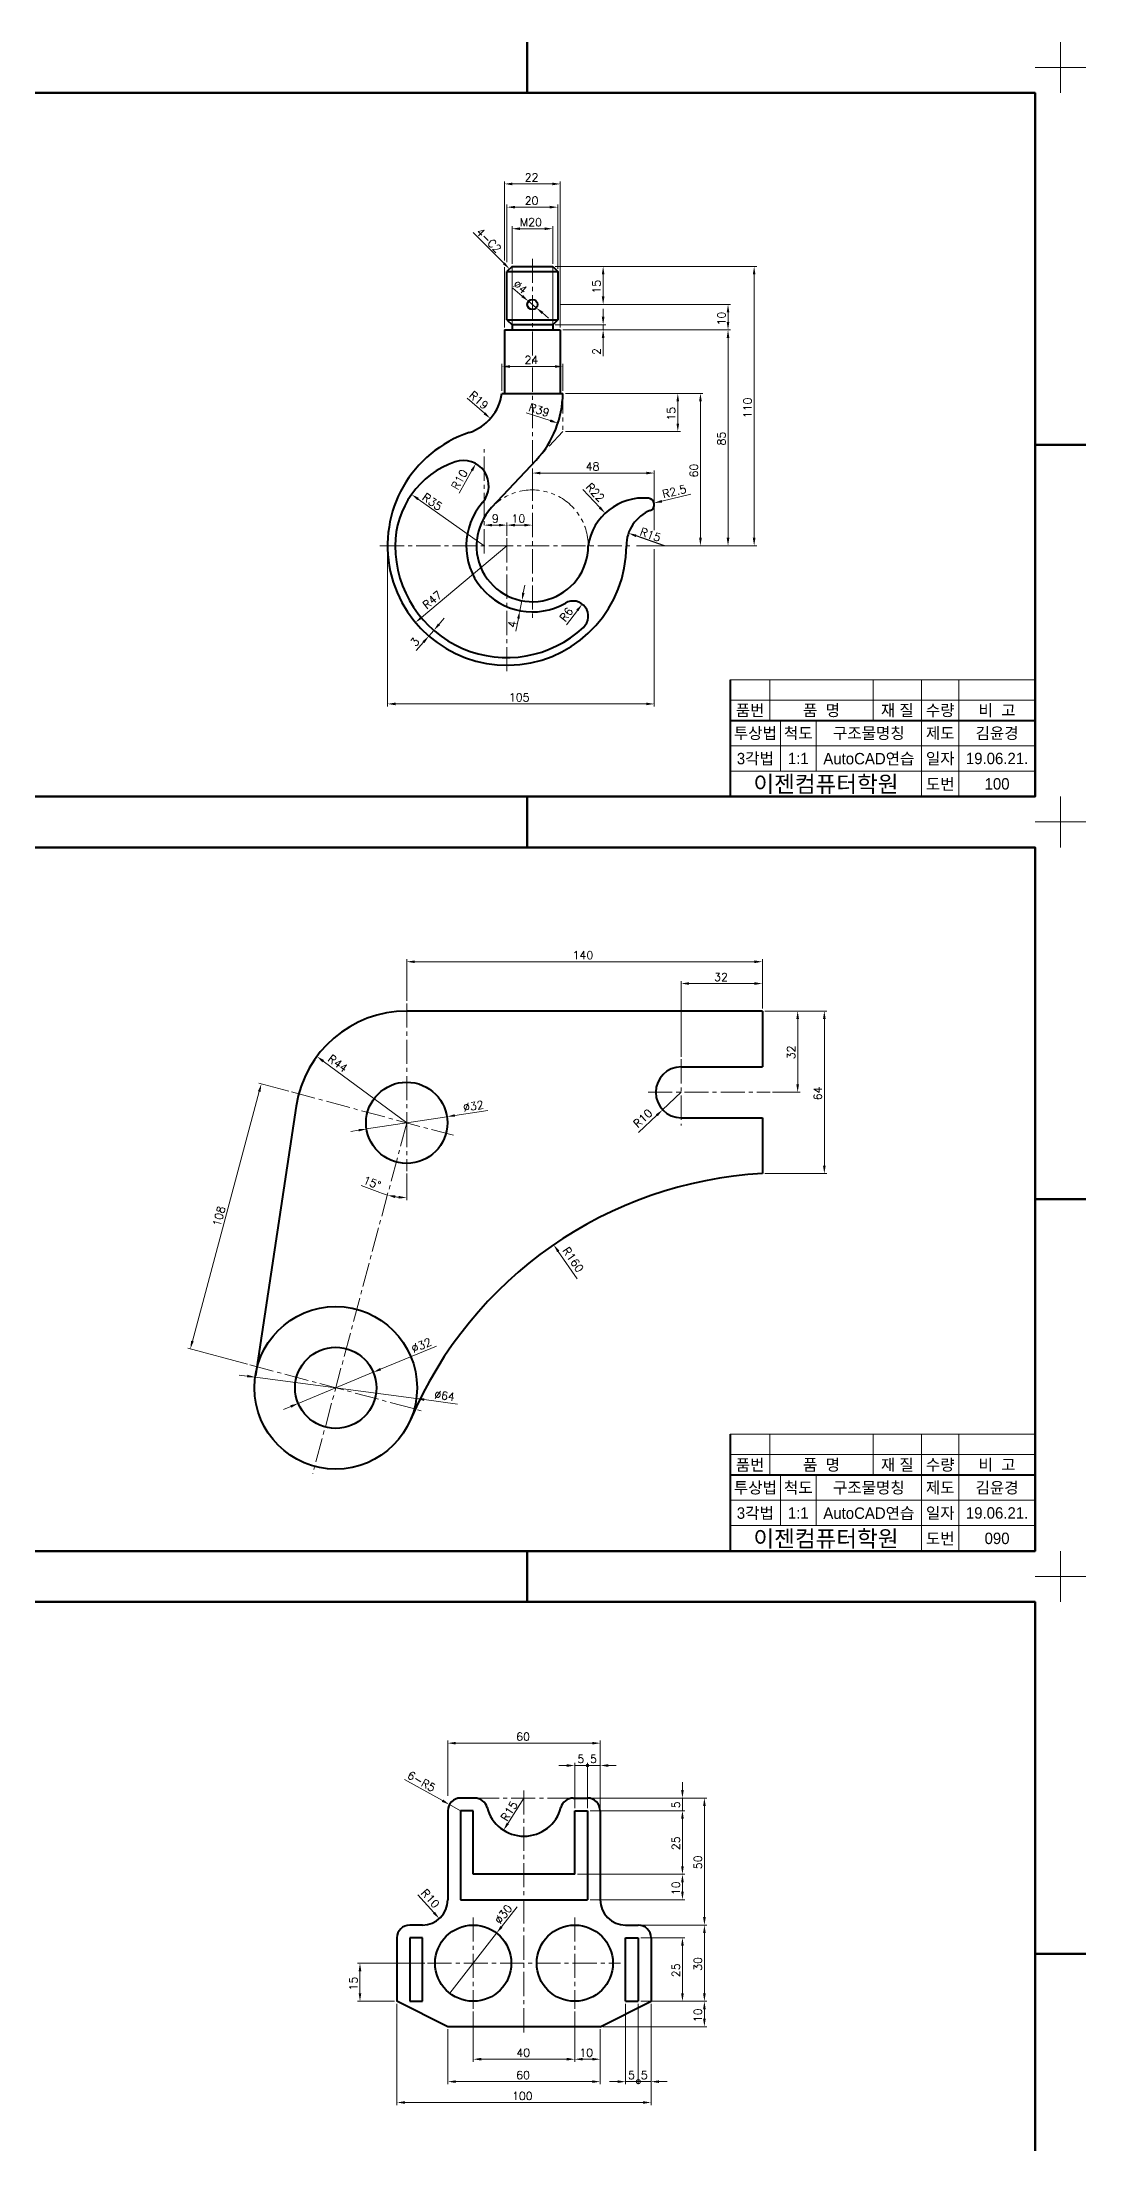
# Model space of a CAD drawing. Header units: millimetres. Extents: x 0 to 4210, y 0 to 2980.
# Drawn here: x 3799 to 4210, y 2153 to 2980 of the extents above; entities that cross this region are included whole.
import ezdxf
from ezdxf.enums import TextEntityAlignment as Align

# ---------------------------------------------------------------- set-up
doc = ezdxf.new("R2010")
doc.units = ezdxf.units.MM
doc.linetypes.add('CENTER2', pattern=[28.575, 19.05, -3.175, 3.175, -3.175])
doc.linetypes.add('PHANTOM2', pattern=[31.75, 15.875, -3.175, 3.175, -3.175, 3.175, -3.175])
for name, color, linetype, lineweight in [('가는선', 1, 'Continuous', 13), ('가상선', 1, 'PHANTOM2', 13), ('구분선', 1, 'PHANTOM2', 13), ('문자', 2, 'Continuous', 20), ('외곽선', 4, 'Continuous', 70), ('외형선', 3, 'Continuous', 40), ('중심선', 1, 'CENTER2', 13), ('치수선', 1, 'Continuous', 13)]:
    doc.layers.add(name, color=color, linetype=linetype, lineweight=lineweight)
doc.styles.get("Standard").update_dxf_attribs({"font": 'romans.shx'})
doc.styles.add('한글', font='')
doc.styles.get('한글').set_extended_font_data('Gulim')

# ---------------------------------------------------------------- blocks, each defined once
blk = doc.blocks.new('_DotSmall')
at = {"color": 0, "linetype": 'ByBlock', "const_width": 0.5}
blk.add_lwpolyline([(-0.0625, 0, 1), (0.0625, 0, 1)], format="xyb", close=True, dxfattribs=at)

msp = doc.modelspace()

# ---------------------------------------------------------------- hatches: boundary and pattern name
at = {"layer": '치수선'}
h = msp.add_hatch(color=256, dxfattribs=at)
h.dxf.hatch_style = 1
h.paths.add_polyline_path([(4013.8, 2302.09), (4013.8, 2301.59), (4014.3, 2301.59, 0.414214)])
h.paths.add_polyline_path([(4013.8, 2302.09, 0.414214), (4013.3, 2301.59), (4013.8, 2301.59)])
h.paths.add_polyline_path([(4013.8, 2301.59), (4013.3, 2301.59, 0.414214), (4013.8, 2301.09)])
h.paths.add_polyline_path([(4014.3, 2301.59), (4013.8, 2301.59), (4013.8, 2301.09, 0.414214)])

# ---------------------------------------------------------------- linework, layer by layer
at = {"color": 1, "ltscale": 0.5}
msp.add_line((4044.09, 2781.69), (4032.91, 2785.63), dxfattribs=at)
msp.add_solid([(4033.09, 2786.12), (4032.74, 2785.13), (4029.94, 2786.67)], dxfattribs=at)
at = {"layer": '가는선', "ltscale": 0.5}
for p, q in [((3984.09, 2891.69), (3984.09, 2868.69)), ((4000.09, 2891.69), (4000.09, 2868.69)), ((4070, 2729), (4190, 2729)), ((4085.58, 2729), (4085.58, 2713)), ((4126.22, 2729), (4126.22, 2713)), ((4145.27, 2729), (4145.27, 2683)), ((4160.01, 2729), (4160.01, 2683)), ((4070, 2721), (4190, 2721)), ((4089.73, 2713), (4089.73, 2693)), ((4103.8, 2713), (4103.8, 2693)), ((4070, 2703), (4190, 2703)), ((4070, 2693), (4190, 2693)), ((4070, 2432), (4190, 2432)), ((4085.58, 2432), (4085.58, 2416)), ((4126.22, 2432), (4126.22, 2416)), ((4145.27, 2432), (4145.27, 2386)), ((4160.01, 2432), (4160.01, 2386)), ((4070, 2424), (4190, 2424)), ((4089.73, 2416), (4089.73, 2396)), ((4103.8, 2416), (4103.8, 2396)), ((4070, 2406), (4190, 2406)), ((4070, 2396), (4190, 2396))]:
    msp.add_line(p, q, dxfattribs=at)
at = {"layer": '가상선', "ltscale": 0.5}
for p, q in [((4004.09, 2841.69), (4004.09, 2826.69)), ((4004.09, 2826.69), (3993.55, 2815.44))]:
    msp.add_line(p, q, dxfattribs=at)
msp.add_arc((3992.09, 2781.69), 22, 0, 136.87958, dxfattribs=at)
at = {"layer": '구분선', "ltscale": 0.5}
for points in [[(4190, 2970), (4200, 2970), (4200, 2980)], [(4200, 2980), (4200, 2970), (4210, 2970)], [(4200, 2960), (4200, 2970), (4190, 2970)], [(4210, 2970), (4200, 2970), (4200, 2960)], [(4190, 2673), (4200, 2673), (4200, 2683)], [(4190, 2673), (4200, 2673), (4200, 2683)], [(4200, 2683), (4200, 2673), (4210, 2673)], [(4200, 2683), (4200, 2673), (4210, 2673)], [(4200, 2663), (4200, 2673), (4190, 2673)], [(4210, 2673), (4200, 2673), (4200, 2663)], [(4190, 2376), (4200, 2376), (4200, 2386)], [(4190, 2376), (4200, 2376), (4200, 2386)], [(4200, 2386), (4200, 2376), (4210, 2376)], [(4200, 2386), (4200, 2376), (4210, 2376)], [(4200, 2366), (4200, 2376), (4190, 2376)], [(4210, 2376), (4200, 2376), (4200, 2366)]]:
    msp.add_lwpolyline(points, dxfattribs=at)
at = {"layer": '외곽선', "ltscale": 0.5}
for p, q in [((3990, 2980), (3990, 2970)), ((3990, 2970), (3990, 2960)), ((4190, 2821.5), (4200, 2821.5)), ((4210, 2821.5), (4200, 2821.5)), ((4190, 2683), (4190, 2729)), ((3990, 2683), (3990, 2673)), ((3990, 2683), (3990, 2673)), ((3990, 2673), (3990, 2663)), ((4190, 2524.5), (4200, 2524.5)), ((4210, 2524.5), (4200, 2524.5)), ((4190, 2386), (4190, 2432)), ((3990, 2386), (3990, 2376)), ((3990, 2386), (3990, 2376)), ((3990, 2376), (3990, 2366)), ((4190, 2227.5), (4200, 2227.5)), ((4210, 2227.5), (4200, 2227.5))]:
    msp.add_line(p, q, dxfattribs=at)
for points in [[(3790, 2683), (4190, 2683), (4190, 2960), (3790, 2960)], [(3790, 2386), (4190, 2386), (4190, 2663), (3790, 2663)], [(3790, 2089), (4190, 2089), (4190, 2366), (3790, 2366)]]:
    msp.add_lwpolyline(points, close=True, dxfattribs=at)
at = {"layer": '외형선', "ltscale": 0.5}
for p, q in [((3984.09, 2891.69), (3982.09, 2889.69)), ((3982.09, 2870.69), (3982.09, 2889.69)), ((3982.09, 2889.69), (4002.09, 2889.69)), ((3984.09, 2891.69), (4000.09, 2891.69)), ((4000.09, 2891.69), (4002.09, 2889.69)), ((4002.09, 2889.69), (4002.09, 2870.69)), ((3981.09, 2866.69), (4003.09, 2866.69)), ((3981.09, 2866.69), (3981.09, 2841.69)), ((3982.09, 2870.69), (3984.09, 2868.69)), ((3982.09, 2870.69), (4002.09, 2870.69)), ((4000.09, 2868.69), (3984.09, 2868.69)), ((4002.09, 2870.69), (4000.09, 2868.69)), ((4003.09, 2866.69), (4003.09, 2841.69)), ((3980.09, 2841.69), (4004.09, 2841.69)), ((3993.55, 2815.44), (3976.03, 2796.72)), ((4070, 2729), (4070, 2721)), ((4070, 2721), (4070, 2713)), ((4070, 2713), (4190, 2713)), ((4070, 2713), (4070, 2693)), ((4070, 2693), (4070, 2683)), ((4082.65, 2598.57), (3942.65, 2598.57)), ((4082.65, 2598.57), (4082.65, 2576.57)), ((4050.65, 2576.57), (4082.65, 2576.57)), ((3899.15, 2561.16), (3883.06, 2455.04)), ((4050.65, 2556.57), (4082.65, 2556.57)), ((4082.65, 2556.57), (4082.65, 2534.57)), ((4070, 2432), (4070, 2424)), ((4070, 2424), (4070, 2416)), ((4070, 2416), (4190, 2416)), ((4070, 2416), (4070, 2396)), ((4070, 2396), (4070, 2386)), ((3958.8, 2283.77), (3958.8, 2248.77)), ((3969.44, 2288.77), (3963.8, 2288.77)), ((3963.8, 2283.77), (3963.8, 2248.77)), ((3968.8, 2283.77), (3963.8, 2283.77)), ((3968.8, 2258.77), (3968.8, 2283.77)), ((4008.17, 2288.77), (4013.8, 2288.77)), ((4008.8, 2258.77), (4008.8, 2283.77)), ((4008.8, 2283.77), (4013.8, 2283.77)), ((4013.8, 2283.77), (4013.8, 2248.77)), ((4018.8, 2283.77), (4018.8, 2248.77)), ((4008.8, 2258.77), (3968.8, 2258.77)), ((3963.8, 2248.77), (4013.8, 2248.77)), ((3948.8, 2238.77), (3943.8, 2238.77)), ((4028.8, 2238.77), (4033.8, 2238.77)), ((3938.8, 2233.77), (3938.8, 2208.77)), ((3948.8, 2233.77), (3943.8, 2233.77)), ((3943.8, 2233.77), (3943.8, 2208.77)), ((3948.8, 2208.77), (3948.8, 2233.77)), ((4028.8, 2208.77), (4028.8, 2233.77)), ((4028.8, 2233.77), (4033.8, 2233.77)), ((4033.8, 2233.77), (4033.8, 2208.77)), ((4038.8, 2233.77), (4038.8, 2208.77)), ((3958.8, 2198.77), (3938.8, 2208.77)), ((3943.8, 2208.77), (3948.8, 2208.77)), ((4018.8, 2198.77), (4038.8, 2208.77)), ((4028.8, 2208.77), (4033.8, 2208.77)), ((4018.8, 2198.77), (3958.8, 2198.77))]:
    msp.add_line(p, q, dxfattribs=at)
at = {"layer": '외형선'}
for p, q in [((3984.09, 2868.69), (3984.09, 2866.69)), ((4000.09, 2868.69), (4000.09, 2866.69))]:
    msp.add_line(p, q, dxfattribs=at)
at = {"layer": '외형선', "ltscale": 0.5}
for centre, radius in [((3992.09, 2876.69), 2), ((3942.65, 2554.57), 16), ((3914.7, 2450.25), 32), ((3914.7, 2450.25), 16), ((3968.8, 2223.77), 15), ((4008.8, 2223.77), 15)]:
    msp.add_circle(centre, radius, dxfattribs=at)
for centre, radius, start, end in [((3961.27, 2844.32), 19, 288.38546, 352.04016), ((3965.09, 2842.1), 39, 316.87958, 359.39784), ((3982.09, 2781.69), 47, 108.38546, 0), ((3973.09, 2781.69), 35, 109.04531, 180), ((3964.93, 2805.32), 10, 318.97175, 109.04531), ((3992.09, 2781.69), 26, 138.97175, 300), ((3992.09, 2781.69), 22, 136.87958, 0), ((4035.86, 2778.51), 22, 84.90923, 171.70219), ((4037.59, 2797.93), 2.5, 291.80375, 84.90923), ((4044.09, 2781.69), 15, 111.80375, 180), ((3982.09, 2781.69), 44, 180, 313.17355), ((4008.09, 2753.97), 6, 313.17355, 120), ((3942.65, 2554.57), 44, 90, 171.37937), ((4050.65, 2566.57), 10, 90, 270), ((4091.25, 2374.8), 160, 93.08188, 156.8611), ((3963.8, 2283.77), 5, 90, 180), ((3969.44, 2283.77), 5, 14.47751, 90), ((3988.8, 2288.77), 15, 194.47751, 345.52249), ((4008.17, 2283.77), 5, 90, 165.52249), ((4013.8, 2283.77), 5, 0, 90), ((3948.8, 2248.77), 10, 270, 0), ((4028.8, 2248.77), 10, 180, 270), ((3943.8, 2233.77), 5, 90, 180), ((4033.8, 2233.77), 5, 0, 90)]:
    msp.add_arc(centre, radius, start, end, dxfattribs=at)
at = {"layer": '중심선', "ltscale": 0.5}
for p, q in [((3992.09, 2894.69), (3992.09, 2752.69)), ((3973.09, 2778.69), (3973.09, 2819.69)), ((3932.09, 2781.69), (4032.09, 2781.69)), ((3982.09, 2784.69), (3982.09, 2731.69)), ((3942.65, 2601.57), (3942.65, 2554.57)), ((4050.65, 2579.57), (4050.65, 2553.57)), ((3897.25, 2566.73), (3961, 2549.65)), ((4037.65, 2566.57), (4085.65, 2566.57)), ((3942.65, 2554.57), (3905.64, 2416.44)), ((3942.65, 2554.57), (3942.65, 2535.57)), ((3880.89, 2459.31), (3948.51, 2441.19)), ((3969.44, 2288.77), (4008.17, 2288.77)), ((3988.8, 2291.77), (3988.8, 2195.77)), ((3968.8, 2241.77), (3968.8, 2205.77)), ((4008.8, 2241.77), (4008.8, 2205.77)), ((3950.8, 2223.77), (4026.8, 2223.77))]:
    msp.add_line(p, q, dxfattribs=at)
at = {"layer": '치수선', "ltscale": 0.5}
for p, q in [((3981.09, 2894.07), (3981.09, 2925.15)), ((3984.24, 2924.15), (3999.94, 2924.15)), ((4003.09, 2867.69), (4003.09, 2925.15)), ((3982.09, 2893.37), (3982.09, 2916)), ((3985.24, 2915), (3998.94, 2915)), ((4002.09, 2890.69), (4002.09, 2916)), ((3980.86, 2892.91), (3968.75, 2905.03)), ((3984.09, 2892.69), (3984.09, 2907.51)), ((3987.24, 2906.51), (3996.94, 2906.51)), ((4000.09, 2892.69), (4000.09, 2907.51)), ((3981.09, 2867.69), (3981.09, 2891.43)), ((4001.09, 2891.69), (4020.95, 2891.69)), ((4019.95, 2879.84), (4019.95, 2888.54)), ((4020.95, 2891.69), (4080.39, 2891.69)), ((4079.39, 2888.54), (4079.39, 2784.84)), ((3984.4, 2883.1), (3988.13, 2879.99)), ((3993.62, 2875.41), (3990.55, 2877.97)), ((3996.04, 2873.39), (3998.46, 2871.37)), ((4003.09, 2876.69), (4020.95, 2876.69)), ((4019.95, 2871.84), (4019.95, 2874.99)), ((4020.95, 2876.69), (4070.11, 2876.69)), ((4069.11, 2873.54), (4069.11, 2869.84)), ((4001.09, 2868.69), (4020.95, 2868.69)), ((4004.09, 2866.69), (4020.95, 2866.69)), ((4019.95, 2868.69), (4019.95, 2866.69)), ((4019.95, 2863.54), (4019.95, 2856.29)), ((4020.95, 2866.69), (4070.11, 2866.69)), ((4069.11, 2784.84), (4069.11, 2863.54)), ((3980.09, 2842.69), (3980.09, 2853.28)), ((3983.24, 2852.28), (4000.94, 2852.28)), ((4004.09, 2842.69), (4004.09, 2853.28)), ((3966.38, 2839.85), (3973.2, 2833.88)), ((4005.09, 2841.69), (4050.34, 2841.69)), ((4046.64, 2841.69), (4059.25, 2841.69)), ((4049.34, 2829.84), (4049.34, 2838.54)), ((4058.25, 2784.84), (4058.25, 2838.54)), ((3989.66, 2834.07), (3999.16, 2830.96)), ((4005.09, 2826.69), (4050.34, 2826.69)), ((3963.28, 2802.39), (3968.29, 2811.29)), ((3992.09, 2804.69), (3992.09, 2811.34)), ((4036.94, 2810.34), (3995.24, 2810.34)), ((4040.09, 2798.93), (4040.09, 2811.34)), ((3973.09, 2781.69), (3947.11, 2800.11)), ((4011.94, 2803.85), (4018.59, 2796.8)), ((4040.09, 2796.93), (4040.09, 2787.89)), ((4054.43, 2802), (4043.08, 2799.26)), ((3976.24, 2789.84), (3978.94, 2789.84)), ((3982.09, 2785.69), (3982.09, 2790.84)), ((3985.24, 2789.84), (3988.94, 2789.84)), ((3935.09, 2780.69), (3935.09, 2718.46)), ((3982.09, 2781.69), (3948.48, 2753.52)), ((4033.09, 2781.69), (4059.25, 2781.69)), ((4040.09, 2780.41), (4040.09, 2718.46)), ((4059.25, 2781.69), (4070.11, 2781.69)), ((4069.58, 2781.69), (4080.39, 2781.69)), ((3988.53, 2763.18), (3989.13, 2766.27)), ((3987.94, 2760.08), (3987.18, 2756.15)), ((4005.56, 2750.61), (4009.8, 2756.25)), ((3953.29, 2748.42), (3951.32, 2746.16)), ((3955.35, 2750.8), (3957.41, 2753.19)), ((3986.59, 2753.06), (3985.64, 2748.14)), ((3949.26, 2743.77), (3946.41, 2740.48)), ((3938.24, 2719.46), (4036.94, 2719.46)), ((3942.65, 2602.57), (3942.65, 2618.98)), ((3945.8, 2617.98), (4079.5, 2617.98)), ((4082.65, 2610.39), (4082.65, 2618.98)), ((4050.65, 2580.57), (4050.65, 2610.39)), ((4053.8, 2609.39), (4079.5, 2609.39)), ((4082.65, 2599.57), (4082.65, 2610.39)), ((4083.65, 2598.57), (4097.53, 2598.57)), ((4097.53, 2598.57), (4108.02, 2598.57)), ((4096.53, 2595.42), (4096.53, 2569.72)), ((4107.02, 2595.42), (4107.02, 2537.72)), ((3942.65, 2554.57), (3909.79, 2578.84)), ((3884.59, 2566.86), (3858.27, 2468.63)), ((4050.65, 2566.57), (4043.37, 2559.71)), ((4086.65, 2566.57), (4097.53, 2566.57)), ((3926.83, 2552.16), (3958.47, 2556.98)), ((3974.53, 2559.42), (3961.58, 2557.45)), ((4033.93, 2550.81), (4041.08, 2557.55)), ((3923.72, 2551.68), (3920.61, 2551.21)), ((3942.65, 2534.57), (3942.65, 2524.1)), ((4083.65, 2534.57), (4108.02, 2534.57)), ((3932.03, 2527.08), (3924.71, 2529.91)), ((4009.72, 2493.16), (4002.27, 2503.97)), ((3879.93, 2459.56), (3856.49, 2465.84)), ((3954.35, 2466.71), (3932.38, 2457.59)), ((3879.85, 2454.87), (3876.73, 2455.28)), ((3882.98, 2454.46), (3946.42, 2446.04)), ((3899.92, 2444.11), (3929.48, 2456.38)), ((3897.01, 2442.9), (3894.1, 2441.69)), ((3962.68, 2443.88), (3949.54, 2445.62)), ((3958.8, 2289.67), (3958.8, 2311.38)), ((3961.95, 2310.38), (4015.65, 2310.38)), ((4018.8, 2302.59), (4018.8, 2311.38)), ((4005.65, 2301.59), (4002.5, 2301.59)), ((4008.8, 2284.77), (4008.8, 2302.59)), ((4008.8, 2301.59), (4013.8, 2301.59)), ((4013.8, 2301.59), (4010.65, 2301.59)), ((4013.8, 2284.77), (4013.8, 2302.59)), ((4013.8, 2301.59), (4018.8, 2301.59)), ((4018.8, 2284.77), (4018.8, 2302.59)), ((4021.95, 2301.59), (4025.1, 2301.59)), ((3941.74, 2296.14), (3956.69, 2287.76)), ((4051.17, 2291.92), (4051.17, 2295.07)), ((3988.8, 2288.77), (3982.43, 2278.78)), ((4014.8, 2288.77), (4052.17, 2288.77)), ((4014.8, 2283.77), (4052.17, 2283.77)), ((4051.17, 2288.77), (4051.17, 2283.77)), ((4052.17, 2288.77), (4060.81, 2288.77)), ((4059.81, 2241.92), (4059.81, 2285.62)), ((4051.17, 2280.62), (4051.17, 2261.92)), ((4009.8, 2258.77), (4052.17, 2258.77)), ((3947.06, 2250.73), (3953.36, 2243.66)), ((4051.17, 2255.62), (4051.17, 2251.92)), ((3986.08, 2245.99), (3979.94, 2238.1)), ((4014.8, 2248.77), (4052.17, 2248.77)), ((3959.6, 2211.93), (3978.01, 2235.61)), ((4034.8, 2238.77), (4060.81, 2238.77)), ((4059.81, 2235.62), (4059.81, 2211.92)), ((4034.8, 2233.77), (4052.17, 2233.77)), ((4051.17, 2230.62), (4051.17, 2211.92)), ((3949.8, 2223.77), (3923.24, 2223.77)), ((3924.24, 2220.62), (3924.24, 2211.92)), ((3937.8, 2208.77), (3923.24, 2208.77)), ((3938.8, 2207.77), (3938.8, 2167.93)), ((3968.8, 2204.77), (3968.8, 2184.97)), ((4008.8, 2204.77), (4008.8, 2184.97)), ((4028.8, 2207.77), (4028.8, 2176.14)), ((4033.8, 2207.77), (4033.8, 2176.14)), ((4034.8, 2208.77), (4052.17, 2208.77)), ((4038.8, 2207.77), (4038.8, 2167.93)), ((4052.17, 2208.77), (4060.81, 2208.77)), ((4059.81, 2201.92), (4059.81, 2205.62)), ((3958.8, 2197.77), (3958.8, 2176.14)), ((4018.8, 2197.77), (4018.8, 2176.14)), ((4019.8, 2198.77), (4060.81, 2198.77)), ((3971.95, 2185.97), (4005.65, 2185.97)), ((4011.95, 2185.97), (4015.65, 2185.97)), ((3961.95, 2177.14), (4015.65, 2177.14)), ((4025.65, 2177.14), (4022.5, 2177.14)), ((4028.8, 2177.14), (4033.8, 2177.14)), ((4033.8, 2177.14), (4030.65, 2177.14)), ((4033.8, 2177.14), (4038.8, 2177.14)), ((4041.95, 2177.14), (4045.1, 2177.14)), ((3941.95, 2168.93), (4035.65, 2168.93))]:
    msp.add_line(p, q, dxfattribs=at)
at = {"layer": '치수선'}
for p, q in [((3884.44, 2570.16), (3896.29, 2566.99)), ((3959.44, 2286.21), (3963.8, 2283.77))]:
    msp.add_line(p, q, dxfattribs=at)
msp.add_circle((4013.8, 2301.59), 0.5, dxfattribs=at)
at = {"layer": '치수선', "ltscale": 0.5}
for start, end in [(248.87126, 255), (261.12874, 263.87126)]:
    msp.add_arc((3942.65, 2554.57), 29.46, start, end, dxfattribs=at)
for points in [[(3984.24, 2924.67), (3984.24, 2923.62), (3981.09, 2924.15)], [(3999.94, 2924.67), (3999.94, 2923.62), (4003.09, 2924.15)], [(3985.24, 2915.53), (3985.24, 2914.48), (3982.09, 2915)], [(3998.94, 2915.53), (3998.94, 2914.48), (4002.09, 2915)], [(3987.24, 2907.04), (3987.24, 2905.99), (3984.09, 2906.51)], [(3996.94, 2907.04), (3996.94, 2905.99), (4000.09, 2906.51)], [(3981.23, 2893.29), (3983.09, 2890.69), (3980.49, 2892.54)], [(4019.43, 2888.54), (4020.48, 2888.54), (4019.95, 2891.69)], [(4078.86, 2888.54), (4079.91, 2888.54), (4079.39, 2891.69)], [(3988.47, 2880.39), (3987.8, 2879.58), (3990.55, 2877.97)], [(4019.43, 2879.84), (4020.48, 2879.84), (4019.95, 2876.69)], [(3996.38, 2873.79), (3995.7, 2872.98), (3993.62, 2875.41)], [(4019.43, 2871.84), (4020.48, 2871.84), (4019.95, 2868.69)], [(4068.58, 2873.54), (4069.63, 2873.54), (4069.11, 2876.69)], [(4019.43, 2863.54), (4020.48, 2863.54), (4019.95, 2866.69)], [(4068.58, 2869.84), (4069.63, 2869.84), (4069.11, 2866.69)], [(4068.58, 2863.54), (4069.63, 2863.54), (4069.11, 2866.69)], [(3983.24, 2852.8), (3983.24, 2851.75), (3980.09, 2852.28)], [(4000.94, 2852.8), (4000.94, 2851.75), (4004.09, 2852.28)], [(4048.81, 2838.54), (4049.86, 2838.54), (4049.34, 2841.69)], [(4057.73, 2838.54), (4058.78, 2838.54), (4058.25, 2841.69)], [(3973.55, 2834.28), (3972.86, 2833.49), (3975.57, 2831.81)], [(3999.33, 2831.46), (3999, 2830.46), (4002.16, 2829.99)], [(4048.81, 2829.84), (4049.86, 2829.84), (4049.34, 2826.69)], [(3967.83, 2811.55), (3968.74, 2811.03), (3969.83, 2814.03)], [(3995.24, 2810.86), (3995.24, 2809.81), (3992.09, 2810.34)], [(4036.94, 2810.86), (4036.94, 2809.81), (4040.09, 2810.34)], [(3947.41, 2800.54), (3946.8, 2799.68), (3944.54, 2801.93)], [(4018.97, 2797.16), (4018.21, 2796.44), (4020.76, 2794.51)], [(4042.96, 2799.77), (4043.2, 2798.75), (4040.02, 2798.52)], [(3976.24, 2790.36), (3976.24, 2789.31), (3973.09, 2789.84)], [(3978.94, 2790.36), (3978.94, 2789.31), (3982.09, 2789.84)], [(3985.24, 2790.36), (3985.24, 2789.31), (3982.09, 2789.84)], [(3988.94, 2790.36), (3988.94, 2789.31), (3992.09, 2789.84)], [(4057.73, 2784.84), (4058.78, 2784.84), (4058.25, 2781.69)], [(4068.58, 2784.84), (4069.63, 2784.84), (4069.11, 2781.69)], [(4078.86, 2784.84), (4079.91, 2784.84), (4079.39, 2781.69)], [(3986.07, 2753.16), (3987.1, 2752.96), (3987.18, 2756.15)], [(3988.02, 2763.27), (3989.05, 2763.08), (3987.94, 2760.08)], [(4009.38, 2756.57), (4010.22, 2755.94), (4011.69, 2758.77)], [(3948.14, 2753.92), (3948.81, 2753.12), (3946.06, 2751.5)], [(3954.95, 2751.15), (3955.74, 2750.46), (3953.29, 2748.42)], [(3948.86, 2744.12), (3949.66, 2743.43), (3951.32, 2746.16)], [(3938.24, 2719.99), (3938.24, 2718.94), (3935.09, 2719.46)], [(4036.94, 2719.99), (4036.94, 2718.94), (4040.09, 2719.46)], [(3945.8, 2618.5), (3945.8, 2617.45), (3942.65, 2617.98)], [(4079.5, 2618.5), (4079.5, 2617.45), (4082.65, 2617.98)], [(4053.8, 2609.92), (4053.8, 2608.87), (4050.65, 2609.39)], [(4079.5, 2609.92), (4079.5, 2608.87), (4082.65, 2609.39)], [(4096, 2595.42), (4097.05, 2595.42), (4096.53, 2598.57)], [(4106.49, 2595.42), (4107.54, 2595.42), (4107.02, 2598.57)], [(3910.11, 2579.26), (3909.48, 2578.41), (3907.26, 2580.71)], [(3884.09, 2567), (3885.1, 2566.73), (3885.41, 2569.9)], [(4096, 2569.72), (4097.05, 2569.72), (4096.53, 2566.57)], [(3961.5, 2557.97), (3961.66, 2556.93), (3958.47, 2556.98)], [(4040.72, 2557.93), (4041.44, 2557.17), (4043.37, 2559.71)], [(3923.64, 2552.2), (3923.8, 2551.16), (3926.83, 2552.16)], [(4106.49, 2537.72), (4107.54, 2537.72), (4107.02, 2534.57)], [(3938, 2524.94), (3938.22, 2525.97), (3935.03, 2526.11)], [(3939.53, 2525.8), (3939.48, 2524.75), (3942.65, 2525.1)], [(4002.71, 2504.26), (4001.84, 2503.67), (4000.49, 2506.56)], [(3857.77, 2468.76), (3858.78, 2468.49), (3857.46, 2465.58)], [(3932.18, 2458.08), (3932.59, 2457.11), (3929.48, 2456.38)], [(3879.92, 2455.39), (3879.79, 2454.35), (3882.98, 2454.46)], [(3896.81, 2443.39), (3897.22, 2442.42), (3899.92, 2444.11)], [(3949.61, 2446.14), (3949.48, 2445.1), (3946.42, 2446.04)], [(3961.95, 2310.9), (3961.95, 2309.85), (3958.8, 2310.38)], [(4015.65, 2310.9), (4015.65, 2309.85), (4018.8, 2310.38)], [(4005.65, 2302.11), (4005.65, 2301.06), (4008.8, 2301.59)], [(4021.95, 2302.11), (4021.95, 2301.06), (4018.8, 2301.59)], [(4050.64, 2291.92), (4051.69, 2291.92), (4051.17, 2288.77)], [(3956.95, 2288.21), (3956.44, 2287.3), (3959.44, 2286.21)], [(4050.64, 2280.62), (4051.69, 2280.62), (4051.17, 2283.77)], [(4059.29, 2285.62), (4060.34, 2285.62), (4059.81, 2288.77)], [(3981.99, 2279.06), (3982.87, 2278.5), (3980.74, 2276.12)], [(4050.64, 2261.92), (4051.69, 2261.92), (4051.17, 2258.77)], [(4050.64, 2255.62), (4051.69, 2255.62), (4051.17, 2258.77)], [(4050.64, 2251.92), (4051.69, 2251.92), (4051.17, 2248.77)], [(3953.75, 2244.01), (3952.97, 2243.31), (3955.46, 2241.3)], [(3979.53, 2238.42), (3980.36, 2237.78), (3978.01, 2235.61)], [(4059.29, 2241.92), (4060.34, 2241.92), (4059.81, 2238.77)], [(4059.29, 2235.62), (4060.34, 2235.62), (4059.81, 2238.77)], [(4050.64, 2230.62), (4051.69, 2230.62), (4051.17, 2233.77)], [(3923.71, 2220.62), (3924.76, 2220.62), (3924.24, 2223.77)], [(3923.71, 2211.92), (3924.76, 2211.92), (3924.24, 2208.77)], [(4050.64, 2211.92), (4051.69, 2211.92), (4051.17, 2208.77)], [(4059.29, 2211.92), (4060.34, 2211.92), (4059.81, 2208.77)], [(4059.29, 2205.62), (4060.34, 2205.62), (4059.81, 2208.77)], [(4059.29, 2201.92), (4060.34, 2201.92), (4059.81, 2198.77)], [(3971.95, 2186.5), (3971.95, 2185.45), (3968.8, 2185.97)], [(4005.65, 2186.5), (4005.65, 2185.45), (4008.8, 2185.97)], [(4011.95, 2186.5), (4011.95, 2185.45), (4008.8, 2185.97)], [(4015.65, 2186.5), (4015.65, 2185.45), (4018.8, 2185.97)], [(3961.95, 2177.67), (3961.95, 2176.62), (3958.8, 2177.14)], [(4015.65, 2177.67), (4015.65, 2176.62), (4018.8, 2177.14)], [(4025.65, 2177.67), (4025.65, 2176.62), (4028.8, 2177.14)], [(4041.95, 2177.67), (4041.95, 2176.62), (4038.8, 2177.14)], [(3941.95, 2169.46), (3941.95, 2168.41), (3938.8, 2168.93)], [(4035.65, 2169.46), (4035.65, 2168.41), (4038.8, 2168.93)]]:
    msp.add_solid(points, dxfattribs=at)

# ---------------------------------------------------------------- block references
at = {"layer": '치수선', "ltscale": 0.5, "xscale": 3.15, "yscale": 3.15, "zscale": 3.15}
msp.add_blockref('_DotSmall', (4033.8, 2177.14), dxfattribs=at)

# ---------------------------------------------------------------- texts
at = {"color": 2, "ltscale": 0.5}
msp.add_text('R15', height=3.15, rotation=340.5785, dxfattribs=at).set_placement((4034.18, 2785.94))
at = {"layer": '문자', "ltscale": 0.5}
for s, p in [('22', (3989.09, 2925.15)), ('20', (3989.09, 2916)), ('M20', (3987.21, 2907.51)), ('24', (3989.01, 2853.28)), ('48', (4013.09, 2811.34)), ('9', (3976.16, 2790.84)), ('10', (3983.86, 2790.84)), ('105', (3982.86, 2720.46)), ('140', (4007.93, 2618.98)), ('32', (4063.65, 2610.39)), ('60', (3985.73, 2311.38)), ('5', (4009.8, 2302.59)), ('5', (4014.8, 2302.59)), ('40', (3985.8, 2186.97)), ('10', (4010.58, 2186.97)), ('60', (3985.73, 2178.14)), ('5', (4029.8, 2178.14)), ('5', (4034.8, 2178.14)), ('100', (3984.08, 2169.93))]:
    msp.add_text(s, height=3.15, dxfattribs=at).set_placement(p)
for s, rotation, p in [('4-C2', 315.23798, (3969.69, 2904.96)), ('∅4', 320.15715, (3984.26, 2884.1)), ('15', 90, (4018.95, 2880.96)), ('10', 90, (4068.11, 2868.46)), ('2', 90, (4018.95, 2856.84)), ('R19', 318.82787, (3966.89, 2840.51)), ('110', 90, (4078.39, 2831.96)), ('R39', 341.90796, (3990.38, 2834.93)), ('15', 90, (4048.34, 2830.96)), ('85', 90, (4068.11, 2821.19)), ('60', 90, (4057.25, 2808.61)), ('R10', 60.65165, (3962.73, 2803.44)), ('R22', 313.34927, (4012.87, 2804.64)), ('R2.5', 13.55306, (4043.71, 2800.42)), ('R35', 324.65548, (3948.44, 2800.11)), ('R47', 39.96224, (3950.56, 2756.57)), ('R6', 53.04056, (4005.05, 2751.53)), ('4', 79.12533, (3985.47, 2749.25)), ('3', 49.11121, (3946.16, 2741.81)), ('32', 90, (4095.53, 2579.57)), ('R44', 323.54937, (3911.26, 2579.14)), ('64', 90, (4106.02, 2563.42)), ('∅32', 8.66132, (3965.09, 2559)), ('R10', 43.28793, (4033.63, 2552.37)), ('15°', 338.87126, (3925.16, 2530.81)), ('108', 75, (3869.24, 2513.44)), ('R160', 304.56135, (4003.75, 2504.33)), ('∅32', 22.55268, (3945.28, 2464.03)), ('∅64', 352.4427, (3953.34, 2446.13)), ('6-R5', 330.72405, (3942.57, 2296.82)), ('R15', 57.46233, (3982.1, 2279.3)), ('5', 90, (4050.17, 2284.77)), ('25', 90, (4050.17, 2268.27)), ('50', 90, (4058.81, 2260.77)), ('R10', 311.70768, (3948.03, 2251.25)), ('10', 90, (4050.17, 2250.54)), ('∅30', 52.135, (3979.45, 2238.87)), ('30', 90, (4058.81, 2220.77)), ('15', 90, (3923.24, 2213.04)), ('25', 90, (4050.17, 2218.27)), ('10', 90, (4058.81, 2200.54))]:
    msp.add_text(s, height=3.15, rotation=rotation, dxfattribs=at).set_placement(p)
at = {"layer": '문자', "ltscale": 0.5, "style": '한글'}
for s, height, p in [('품번', 4.5, (4077.79, 2717)), ('품  명', 4.5, (4105.9, 2717)), ('재 질', 4.5, (4135.75, 2717)), ('수량', 4.5, (4152.64, 2717)), ('비  고', 4.5, (4175.01, 2717)), ('투상법', 4.5, (4079.86, 2708)), ('척도', 4.5, (4096.76, 2708)), ('구조물명칭', 4.5, (4124.54, 2708)), ('제도', 4.5, (4152.64, 2708)), ('김윤경', 4.5, (4175.01, 2708)), ('3각법', 4.5, (4079.86, 2698)), ('1:1', 4.5, (4096.76, 2698)), ('AutoCAD연습', 4.5, (4124.54, 2698)), ('일자', 4.5, (4152.64, 2698)), ('19.06.21.', 4.5, (4175.01, 2698)), ('이젠컴퓨터학원', 6.5, (4107.64, 2688)), ('도번', 4.5, (4152.64, 2688)), ('100', 4.5, (4175.01, 2688)), ('품번', 4.5, (4077.79, 2420)), ('품  명', 4.5, (4105.9, 2420)), ('재 질', 4.5, (4135.75, 2420)), ('수량', 4.5, (4152.64, 2420)), ('비  고', 4.5, (4175.01, 2420)), ('투상법', 4.5, (4079.86, 2411)), ('척도', 4.5, (4096.76, 2411)), ('구조물명칭', 4.5, (4124.54, 2411)), ('제도', 4.5, (4152.64, 2411)), ('김윤경', 4.5, (4175.01, 2411)), ('3각법', 4.5, (4079.86, 2401)), ('1:1', 4.5, (4096.76, 2401)), ('AutoCAD연습', 4.5, (4124.54, 2401)), ('일자', 4.5, (4152.64, 2401)), ('19.06.21.', 4.5, (4175.01, 2401)), ('이젠컴퓨터학원', 6.5, (4107.64, 2391)), ('도번', 4.5, (4152.64, 2391)), ('090', 4.5, (4175.01, 2391))]:
    msp.add_text(s, height=height, dxfattribs=at).set_placement(p, align=Align.MIDDLE)

doc.saveas('drawing.dxf')
